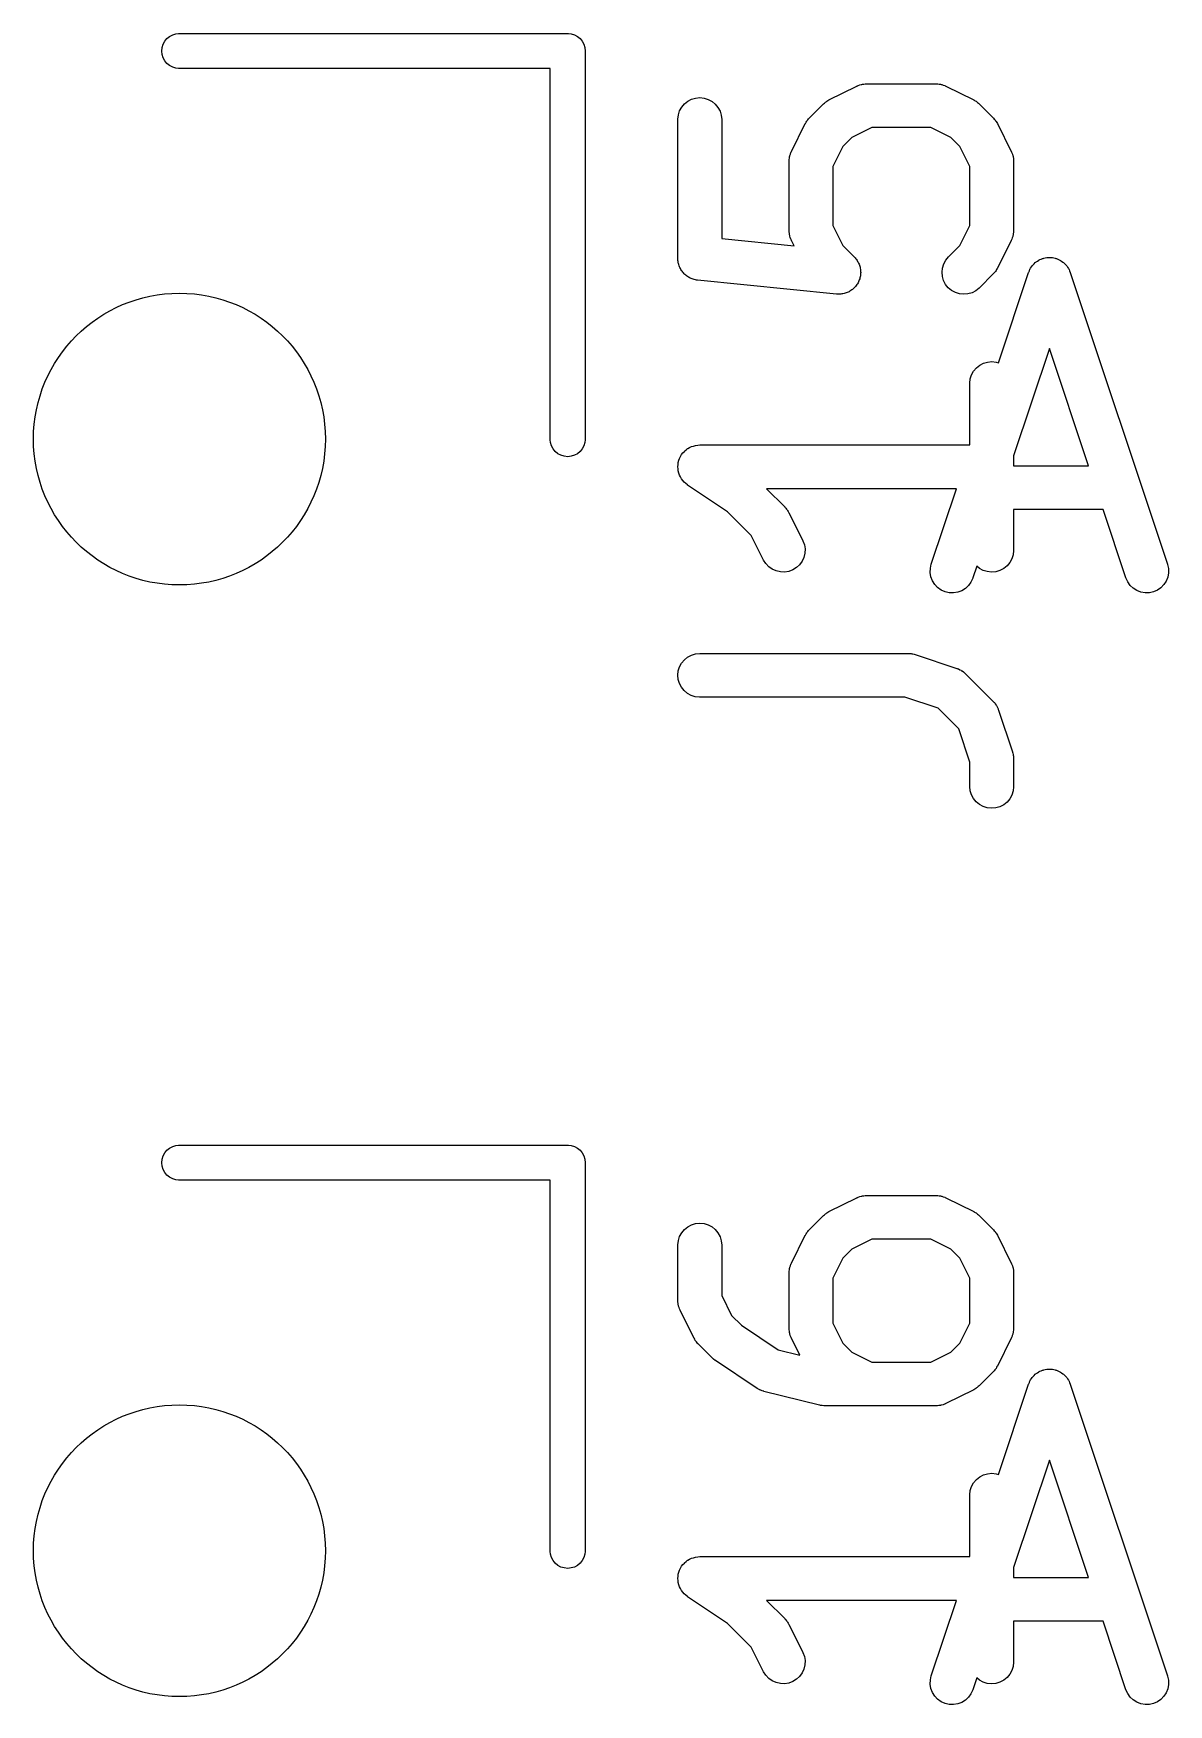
# Model space of a CAD drawing. Extents: x 47 to 146.1, y -90.2 to -39.3.
# Drawn here: x 88.4 to 92.29, y -72.92 to -67.19 of the extents above; entities that cross this region are included whole.
import ezdxf

# ---------------------------------------------------------------- set-up
doc = ezdxf.new("R2010")
doc.units = 0
doc.header["$MEASUREMENT"] = 0
doc.layers.add('BLACK', color=7, linetype='CONTINUOUS')

msp = doc.modelspace()

# ---------------------------------------------------------------- linework, layer by layer
at = {"layer": 'BLACK', "linetype": 'CONTINUOUS'}
for p, q in [((88.8397, -67.25), (88.8409, -67.2382)), ((88.8409, -67.2382), (88.8443, -67.2269)), ((88.8443, -67.2269), (88.8499, -67.2165)), ((88.8499, -67.2165), (88.8574, -67.2074)), ((88.8574, -67.2074), (88.8665, -67.1999)), ((88.8665, -67.1999), (88.8769, -67.1943)), ((88.8769, -67.1943), (88.8882, -67.1909)), ((88.8882, -67.1909), (88.8971, -67.19)), ((88.8971, -67.19), (90.2271, -67.19)), ((90.2271, -67.19), (90.23, -67.1897)), ((90.23, -67.1897), (90.2329, -67.19)), ((90.2329, -67.19), (90.2329, -67.19)), ((90.2329, -67.19), (90.2418, -67.1909)), ((90.2418, -67.1909), (90.2531, -67.1943)), ((90.2531, -67.1943), (90.2635, -67.1999)), ((90.2635, -67.1999), (90.2726, -67.2074)), ((90.2726, -67.2074), (90.2801, -67.2165)), ((90.2801, -67.2165), (90.2857, -67.2269)), ((90.2857, -67.2269), (90.2891, -67.2382)), ((90.2891, -67.2382), (90.2903, -67.25)), ((88.8409, -67.2618), (88.8397, -67.25)), ((88.8443, -67.2731), (88.8409, -67.2618)), ((88.8499, -67.2835), (88.8443, -67.2731)), ((88.8574, -67.2926), (88.8499, -67.2835)), ((88.8665, -67.3001), (88.8574, -67.2926)), ((90.2903, -67.25), (90.29, -67.2529)), ((90.29, -67.2529), (90.29, -68.5829)), ((88.8769, -67.3057), (88.8665, -67.3001)), ((88.8882, -67.3091), (88.8769, -67.3057)), ((88.8971, -67.31), (88.8882, -67.3091)), ((90.17, -67.31), (88.8971, -67.31)), ((90.17, -68.5829), (90.17, -67.31)), ((90.6543, -67.4152), (90.6683, -67.4111)), ((90.6683, -67.4111), (90.6829, -67.4098)), ((90.6829, -67.4098), (90.6975, -67.4113)), ((90.6975, -67.4113), (90.7114, -67.4156)), ((91.125, -67.4177), (91.2203, -67.3701)), ((91.2203, -67.3701), (91.2212, -67.3696)), ((91.2212, -67.3696), (91.2233, -67.3688)), ((91.2233, -67.3688), (91.2252, -67.3678)), ((91.2252, -67.3678), (91.2301, -67.3663)), ((91.2301, -67.3663), (91.2349, -67.3646)), ((91.2349, -67.3646), (91.2371, -67.3642)), ((91.2371, -67.3642), (91.2392, -67.3636)), ((91.2392, -67.3636), (91.2443, -67.3631)), ((91.2443, -67.3631), (91.2494, -67.3623)), ((91.2494, -67.3623), (91.2516, -67.3624)), ((91.2516, -67.3624), (91.2538, -67.3621)), ((91.2538, -67.3621), (91.4919, -67.3621)), ((91.4919, -67.3621), (91.493, -67.3621)), ((91.493, -67.3621), (91.4951, -67.3624)), ((91.4951, -67.3624), (91.4974, -67.3623)), ((91.4974, -67.3623), (91.5024, -67.3632)), ((91.5024, -67.3632), (91.5075, -67.3638)), ((91.5075, -67.3638), (91.5096, -67.3644)), ((91.5096, -67.3644), (91.5118, -67.3648)), ((91.5118, -67.3648), (91.5166, -67.3667)), ((91.5166, -67.3667), (91.5215, -67.3682)), ((91.5215, -67.3682), (91.5234, -67.3693)), ((91.5234, -67.3693), (91.5254, -67.3701)), ((91.5254, -67.3701), (91.6207, -67.4177)), ((90.6074, -67.4837), (90.609, -67.4692)), ((90.609, -67.4692), (90.6134, -67.4552)), ((90.6134, -67.4552), (90.6205, -67.4424)), ((90.6205, -67.4424), (90.6299, -67.4312)), ((90.6299, -67.4312), (90.6413, -67.422)), ((90.6413, -67.422), (90.6543, -67.4152)), ((90.7114, -67.4156), (90.7243, -67.4226)), ((90.7243, -67.4226), (90.7356, -67.4319)), ((90.7356, -67.4319), (90.7448, -67.4433)), ((90.7448, -67.4433), (90.7517, -67.4562)), ((90.7517, -67.4562), (90.756, -67.4702)), ((91.0579, -67.4793), (91.1055, -67.4317)), ((91.1055, -67.4317), (91.1063, -67.431)), ((91.1063, -67.431), (91.1096, -67.4284)), ((91.1096, -67.4284), (91.1126, -67.4255)), ((91.1126, -67.4255), (91.1153, -67.4238)), ((91.1153, -67.4238), (91.1177, -67.4219)), ((91.1177, -67.4219), (91.1215, -67.4199)), ((91.1215, -67.4199), (91.125, -67.4177)), ((91.6207, -67.4177), (91.6216, -67.4182)), ((91.6216, -67.4182), (91.6252, -67.4204)), ((91.6252, -67.4204), (91.6289, -67.4224)), ((91.6289, -67.4224), (91.6313, -67.4244)), ((91.6313, -67.4244), (91.6339, -67.4261)), ((91.6339, -67.4261), (91.6369, -67.4291)), ((91.6369, -67.4291), (91.6402, -67.4317)), ((91.6402, -67.4317), (91.6878, -67.4793)), ((90.6074, -67.4848), (90.6074, -67.4837)), ((90.6074, -67.961), (90.6074, -67.4848)), ((90.756, -67.4702), (90.7574, -67.4848)), ((90.7574, -67.4848), (90.7574, -67.8931)), ((90.9963, -67.5941), (91.0439, -67.4988)), ((91.0439, -67.4988), (91.0443, -67.4979)), ((91.0443, -67.4979), (91.0466, -67.4944)), ((91.0466, -67.4944), (91.0486, -67.4907)), ((91.0486, -67.4907), (91.0506, -67.4882)), ((91.0506, -67.4882), (91.0523, -67.4856)), ((91.0523, -67.4856), (91.0552, -67.4826)), ((91.0552, -67.4826), (91.0579, -67.4793)), ((91.2715, -67.5121), (91.203, -67.5464)), ((91.4742, -67.5121), (91.2715, -67.5121)), ((91.5427, -67.5464), (91.4742, -67.5121)), ((91.6878, -67.4793), (91.6885, -67.4801)), ((91.6885, -67.4801), (91.6912, -67.4834)), ((91.6912, -67.4834), (91.6941, -67.4864)), ((91.6941, -67.4864), (91.6957, -67.4891)), ((91.6957, -67.4891), (91.6977, -67.4915)), ((91.6977, -67.4915), (91.6996, -67.4953)), ((91.6996, -67.4953), (91.7018, -67.4988)), ((91.7018, -67.4988), (91.7495, -67.5941)), ((91.1726, -67.5768), (91.1383, -67.6453)), ((91.203, -67.5464), (91.1726, -67.5768)), ((91.5731, -67.5768), (91.5427, -67.5464)), ((91.6074, -67.6453), (91.5731, -67.5768)), ((90.9883, -67.6266), (90.9886, -67.6244)), ((90.9883, -67.6276), (90.9883, -67.6266)), ((90.9883, -67.8657), (90.9883, -67.6276)), ((90.9885, -67.6222), (90.9894, -67.6171)), ((90.9886, -67.6244), (90.9885, -67.6222)), ((90.9894, -67.6171), (90.99, -67.612)), ((90.99, -67.612), (90.9906, -67.6099)), ((90.9906, -67.6099), (90.991, -67.6077)), ((90.991, -67.6077), (90.9928, -67.603)), ((90.9928, -67.603), (90.9944, -67.5981)), ((90.9944, -67.5981), (90.9955, -67.5961)), ((90.9955, -67.5961), (90.9963, -67.5941)), ((91.7495, -67.5941), (91.7499, -67.595)), ((91.7499, -67.595), (91.7507, -67.5971)), ((91.7507, -67.5971), (91.7517, -67.599)), ((91.7517, -67.599), (91.7532, -67.604)), ((91.7532, -67.604), (91.755, -67.6088)), ((91.755, -67.6088), (91.7553, -67.6109)), ((91.7553, -67.6109), (91.756, -67.6131)), ((91.756, -67.6131), (91.7565, -67.6182)), ((91.7565, -67.6182), (91.7573, -67.6232)), ((91.7573, -67.6232), (91.7572, -67.6254)), ((91.7572, -67.6254), (91.7574, -67.6276)), ((91.7574, -67.6276), (91.7574, -67.8657)), ((91.1383, -67.6453), (91.1383, -67.848)), ((91.6074, -67.848), (91.6074, -67.6453)), ((90.9885, -67.8679), (90.9883, -67.8657)), ((90.9885, -67.8701), (90.9885, -67.8679)), ((90.9893, -67.8752), (90.9885, -67.8701)), ((91.1383, -67.848), (91.1726, -67.9165)), ((91.5731, -67.9165), (91.6074, -67.848)), ((91.7574, -67.8668), (91.7571, -67.869)), ((91.7571, -67.869), (91.7572, -67.8712)), ((91.7574, -67.8657), (91.7574, -67.8668)), ((90.7574, -67.8931), (91.0056, -67.9179)), ((90.9898, -67.8803), (90.9893, -67.8752)), ((90.9904, -67.8824), (90.9898, -67.8803)), ((90.9907, -67.8846), (90.9904, -67.8824)), ((90.9925, -67.8894), (90.9907, -67.8846)), ((90.994, -67.8943), (90.9925, -67.8894)), ((90.995, -67.8962), (90.994, -67.8943)), ((90.9958, -67.8983), (90.995, -67.8962)), ((90.9963, -67.8993), (90.9958, -67.8983)), ((91.0056, -67.9179), (90.9963, -67.8993)), ((91.1726, -67.9165), (91.2116, -67.9555)), ((91.5341, -67.9555), (91.5731, -67.9165)), ((91.7495, -67.8993), (91.7018, -67.9945)), ((91.7503, -67.8972), (91.7495, -67.8993)), ((91.7513, -67.8953), (91.7503, -67.8972)), ((91.7529, -67.8904), (91.7513, -67.8953)), ((91.7547, -67.8856), (91.7529, -67.8904)), ((91.7551, -67.8834), (91.7547, -67.8856)), ((91.7557, -67.8813), (91.7551, -67.8834)), ((91.7563, -67.8762), (91.7557, -67.8813)), ((91.7572, -67.8712), (91.7563, -67.8762)), ((90.6077, -67.9643), (90.6074, -67.961)), ((90.6077, -67.9676), (90.6077, -67.9643)), ((90.6084, -67.9715), (90.6077, -67.9676)), ((90.6088, -67.9755), (90.6084, -67.9715)), ((90.6098, -67.9787), (90.6088, -67.9755)), ((90.6104, -67.982), (90.6098, -67.9787)), ((90.6119, -67.9857), (90.6104, -67.982)), ((91.2116, -67.9555), (91.2123, -67.9563)), ((91.2123, -67.9563), (91.2146, -67.9591)), ((91.2146, -67.9591), (91.2171, -67.9617)), ((91.2171, -67.9617), (91.2191, -67.9648)), ((91.2191, -67.9648), (91.2215, -67.9677)), ((91.2215, -67.9677), (91.2231, -67.9709)), ((91.2231, -67.9709), (91.2251, -67.974)), ((91.2251, -67.974), (91.2265, -67.9774)), ((91.2265, -67.9774), (91.2282, -67.9807)), ((91.2282, -67.9807), (91.2292, -67.9842)), ((91.2292, -67.9842), (91.2306, -67.9875)), ((91.5136, -67.9937), (91.5179, -67.9797)), ((91.5179, -67.9797), (91.5248, -67.9668)), ((91.5248, -67.9668), (91.5341, -67.9555)), ((91.8212, -67.9858), (91.8227, -67.9843)), ((91.8227, -67.9843), (91.8239, -67.9826)), ((91.8239, -67.9826), (91.8278, -67.979)), ((91.8278, -67.979), (91.8314, -67.9753)), ((91.8314, -67.9753), (91.8331, -67.9741)), ((91.8331, -67.9741), (91.8347, -67.9726)), ((91.8347, -67.9726), (91.8391, -67.9699)), ((91.8391, -67.9699), (91.8434, -67.9669)), ((91.8434, -67.9669), (91.8453, -67.9661)), ((91.8453, -67.9661), (91.8472, -67.965)), ((91.8472, -67.965), (91.852, -67.9631)), ((91.852, -67.9631), (91.8568, -67.9611)), ((91.8568, -67.9611), (91.8589, -67.9606)), ((91.8589, -67.9606), (91.8609, -67.9599)), ((91.8609, -67.9599), (91.866, -67.959)), ((91.866, -67.959), (91.8711, -67.9579)), ((91.8711, -67.9579), (91.8732, -67.9579)), ((91.8732, -67.9579), (91.8753, -67.9575)), ((91.8753, -67.9575), (91.8805, -67.9577)), ((91.8805, -67.9577), (91.8857, -67.9576)), ((91.8857, -67.9576), (91.8878, -67.958)), ((91.8878, -67.958), (91.89, -67.958)), ((91.89, -67.958), (91.895, -67.9592)), ((91.895, -67.9592), (91.9001, -67.9601)), ((91.9001, -67.9601), (91.9021, -67.9609)), ((91.9021, -67.9609), (91.9042, -67.9614)), ((91.9042, -67.9614), (91.9089, -67.9635)), ((91.9089, -67.9635), (91.9138, -67.9654)), ((91.9138, -67.9654), (91.9156, -67.9666)), ((91.9156, -67.9666), (91.9175, -67.9675)), ((91.9175, -67.9675), (91.9218, -67.9705)), ((91.9218, -67.9705), (91.9261, -67.9733)), ((91.9261, -67.9733), (91.9277, -67.9747)), ((91.9277, -67.9747), (91.9294, -67.976)), ((91.9294, -67.976), (91.933, -67.9798)), ((91.933, -67.9798), (91.9367, -67.9833)), ((91.9367, -67.9833), (91.938, -67.9851)), ((91.938, -67.9851), (91.9394, -67.9867)), ((90.613, -67.9895), (90.6119, -67.9857)), ((90.6146, -67.9925), (90.613, -67.9895)), ((90.6158, -67.9956), (90.6146, -67.9925)), ((90.618, -67.9989), (90.6158, -67.9956)), ((90.6199, -68.0025), (90.618, -67.9989)), ((90.622, -68.005), (90.6199, -68.0025)), ((90.6238, -68.0078), (90.622, -68.005)), ((90.6266, -68.0107), (90.6238, -68.0078)), ((90.6292, -68.0138), (90.6266, -68.0107)), ((90.6317, -68.0159), (90.6292, -68.0138)), ((90.6341, -68.0183), (90.6317, -68.0159)), ((90.6374, -68.0206), (90.6341, -68.0183)), ((90.6404, -68.0231), (90.6374, -68.0206)), ((90.6434, -68.0247), (90.6404, -68.0231)), ((90.6461, -68.0266), (90.6434, -68.0247)), ((90.6498, -68.0282), (90.6461, -68.0266)), ((90.6533, -68.0301), (90.6498, -68.0282)), ((90.6565, -68.0311), (90.6533, -68.0301)), ((90.6596, -68.0324), (90.6565, -68.0311)), ((90.6635, -68.0332), (90.6596, -68.0324)), ((90.6673, -68.0344), (90.6635, -68.0332)), ((90.6706, -68.0348), (90.6673, -68.0344)), ((90.6739, -68.0355), (90.6706, -68.0348)), ((90.6749, -68.0356), (90.6739, -68.0355)), ((91.1511, -68.0832), (90.6749, -68.0356)), ((91.2259, -68.041), (91.2245, -68.0444)), ((91.2276, -68.0379), (91.2259, -68.041)), ((91.2287, -68.0343), (91.2276, -68.0379)), ((91.2302, -68.0309), (91.2287, -68.0343)), ((91.2309, -68.0273), (91.2302, -68.0309)), ((91.2306, -67.9875), (91.2313, -67.9912)), ((91.232, -68.0239), (91.2309, -68.0273)), ((91.2313, -67.9912), (91.2323, -67.9948)), ((91.2324, -68.0202), (91.232, -68.0239)), ((91.2323, -67.9948), (91.2326, -67.9984)), ((91.2331, -68.0166), (91.2324, -68.0202)), ((91.2326, -67.9984), (91.2333, -68.0019)), ((91.2332, -68.0129), (91.2331, -68.0166)), ((91.2333, -68.0019), (91.2332, -68.0057)), ((91.2332, -68.0057), (91.2336, -68.0094)), ((91.2336, -68.0094), (91.2332, -68.0129)), ((91.5121, -68.0083), (91.5136, -67.9937)), ((91.5135, -68.0229), (91.5121, -68.0083)), ((91.5177, -68.0369), (91.5135, -68.0229)), ((91.5245, -68.0499), (91.5177, -68.0369)), ((91.6878, -68.014), (91.6402, -68.0616)), ((91.6905, -68.0107), (91.6878, -68.014)), ((91.6934, -68.0077), (91.6905, -68.0107)), ((91.6951, -68.0051), (91.6934, -68.0077)), ((91.6971, -68.0027), (91.6951, -68.0051)), ((91.6991, -67.999), (91.6971, -68.0027)), ((91.7014, -67.9954), (91.6991, -67.999)), ((91.7018, -67.9945), (91.7014, -67.9954)), ((91.7056, -68.3186), (91.8088, -68.0087)), ((91.8088, -68.0087), (91.8092, -68.0077)), ((91.8092, -68.0077), (91.8114, -68.003)), ((91.8114, -68.003), (91.8133, -67.9981)), ((91.8133, -67.9981), (91.8144, -67.9963)), ((91.8144, -67.9963), (91.8153, -67.9944)), ((91.8153, -67.9944), (91.8184, -67.9902)), ((91.8184, -67.9902), (91.8212, -67.9858)), ((91.9394, -67.9867), (91.9422, -67.991)), ((91.9422, -67.991), (91.9452, -67.9953)), ((91.9452, -67.9953), (91.9461, -67.9973)), ((91.9461, -67.9973), (91.9472, -67.9991)), ((91.9472, -67.9991), (91.949, -68.0039)), ((91.949, -68.0039), (91.9512, -68.0087)), ((91.9512, -68.0087), (92.2845, -69.0087)), ((91.1547, -68.0832), (91.1511, -68.0832)), ((91.1583, -68.0836), (91.1547, -68.0832)), ((91.162, -68.0832), (91.1583, -68.0836)), ((91.1657, -68.0832), (91.162, -68.0832)), ((91.1693, -68.0825), (91.1657, -68.0832)), ((91.1729, -68.0822), (91.1693, -68.0825)), ((91.1765, -68.0811), (91.1729, -68.0822)), ((91.1801, -68.0804), (91.1765, -68.0811)), ((91.1835, -68.079), (91.1801, -68.0804)), ((91.1869, -68.078), (91.1835, -68.079)), ((91.1902, -68.0763), (91.1869, -68.078)), ((91.1937, -68.0749), (91.1902, -68.0763)), ((91.1967, -68.0729), (91.1937, -68.0749)), ((91.1999, -68.0712), (91.1967, -68.0729)), ((91.2028, -68.0688), (91.1999, -68.0712)), ((91.2059, -68.0668), (91.2028, -68.0688)), ((91.2084, -68.0642), (91.2059, -68.0668)), ((91.2112, -68.062), (91.2084, -68.0642)), ((91.2136, -68.0591), (91.2112, -68.062)), ((91.2163, -68.0565), (91.2136, -68.0591)), ((91.2183, -68.0535), (91.2163, -68.0565)), ((91.2206, -68.0507), (91.2183, -68.0535)), ((91.2224, -68.0475), (91.2206, -68.0507)), ((91.2245, -68.0444), (91.2224, -68.0475)), ((91.5337, -68.0612), (91.5245, -68.0499)), ((91.545, -68.0706), (91.5337, -68.0612)), ((91.5578, -68.0776), (91.545, -68.0706)), ((91.5718, -68.082), (91.5578, -68.0776)), ((91.5864, -68.0836), (91.5718, -68.082)), ((91.6009, -68.0823), (91.5864, -68.0836)), ((91.615, -68.0782), (91.6009, -68.0823)), ((91.628, -68.0715), (91.615, -68.0782)), ((91.6394, -68.0623), (91.628, -68.0715)), ((91.6402, -68.0616), (91.6394, -68.0623)), ((91.88, -68.2695), (91.7574, -68.6374)), ((92.014, -68.6717), (91.88, -68.2695)), ((91.6299, -68.3359), (91.6413, -68.3268)), ((91.6413, -68.3268), (91.6543, -68.32)), ((91.6543, -68.32), (91.6683, -68.3159)), ((91.6683, -68.3159), (91.6829, -68.3145)), ((91.6829, -68.3145), (91.6975, -68.3161)), ((91.6975, -68.3161), (91.7056, -68.3186)), ((91.6074, -68.3885), (91.609, -68.3739)), ((91.609, -68.3739), (91.6134, -68.36)), ((91.6134, -68.36), (91.6205, -68.3471)), ((91.6205, -68.3471), (91.6299, -68.3359)), ((91.6074, -68.3895), (91.6074, -68.3885)), ((91.6074, -68.6002), (91.6074, -68.3895)), ((90.1709, -68.5918), (90.17, -68.5829)), ((90.1743, -68.6031), (90.1709, -68.5918)), ((90.1799, -68.6135), (90.1743, -68.6031)), ((90.1874, -68.6226), (90.1799, -68.6135)), ((90.2801, -68.6135), (90.2726, -68.6226)), ((90.2857, -68.6031), (90.2801, -68.6135)), ((90.2891, -68.5918), (90.2857, -68.6031)), ((90.29, -68.5829), (90.2891, -68.5918)), ((90.6354, -68.6172), (90.6409, -68.6128)), ((90.6409, -68.6128), (90.6409, -68.6127)), ((90.6409, -68.6127), (90.641, -68.6127)), ((90.641, -68.6127), (90.6476, -68.6092)), ((90.6476, -68.6092), (90.6538, -68.6059)), ((90.6538, -68.6059), (90.6539, -68.6059)), ((90.6539, -68.6059), (90.6607, -68.6038)), ((90.6539, -68.6059), (90.6539, -68.6059)), ((90.6607, -68.6038), (90.6678, -68.6017)), ((90.6678, -68.6017), (90.6679, -68.6017)), ((90.6679, -68.6016), (90.6752, -68.6009)), ((90.6679, -68.6017), (90.6679, -68.6016)), ((90.6752, -68.6009), (90.6824, -68.6002)), ((90.6824, -68.6002), (91.6074, -68.6002)), ((90.1965, -68.6301), (90.1874, -68.6226)), ((90.2069, -68.6357), (90.1965, -68.6301)), ((90.2182, -68.6391), (90.2069, -68.6357)), ((90.23, -68.6403), (90.2182, -68.6391)), ((90.2418, -68.6391), (90.23, -68.6403)), ((90.2531, -68.6357), (90.2418, -68.6391)), ((90.2635, -68.6301), (90.2531, -68.6357)), ((90.2726, -68.6226), (90.2635, -68.6301)), ((90.6074, -68.6746), (90.6081, -68.6675)), ((90.6081, -68.6675), (90.6089, -68.6602)), ((90.6089, -68.66), (90.6112, -68.6527)), ((90.6089, -68.6601), (90.6089, -68.66)), ((90.6089, -68.6602), (90.6089, -68.6601)), ((90.6112, -68.6527), (90.6132, -68.6462)), ((90.6132, -68.6462), (90.6133, -68.6461)), ((90.6133, -68.6461), (90.6168, -68.6395)), ((90.6133, -68.6461), (90.6133, -68.6461)), ((90.6168, -68.6395), (90.6202, -68.6333)), ((90.6202, -68.6333), (90.6203, -68.6332)), ((90.6202, -68.6333), (90.6202, -68.6333)), ((90.6203, -68.6332), (90.6249, -68.6276)), ((90.6249, -68.6276), (90.6295, -68.622)), ((90.6295, -68.622), (90.6296, -68.622)), ((90.6296, -68.6219), (90.6354, -68.6172)), ((90.6296, -68.622), (90.6296, -68.6219)), ((91.7574, -68.6374), (91.7574, -68.6717)), ((91.7574, -68.6717), (92.014, -68.6717)), ((90.6074, -68.6747), (90.6074, -68.6746)), ((90.6081, -68.6823), (90.6074, -68.6747)), ((90.6074, -68.6747), (90.6074, -68.6747)), ((90.6087, -68.6892), (90.6081, -68.6823)), ((90.6087, -68.6893), (90.6087, -68.6892)), ((90.6087, -68.6892), (90.6087, -68.6892)), ((90.6108, -68.6965), (90.6087, -68.6893)), ((90.6128, -68.7032), (90.6108, -68.6965)), ((90.6128, -68.7033), (90.6128, -68.7032)), ((90.6161, -68.7095), (90.6128, -68.7033)), ((90.6128, -68.7033), (90.6128, -68.7033)), ((90.6196, -68.7162), (90.6161, -68.7095)), ((90.6196, -68.7163), (90.6196, -68.7162)), ((90.6242, -68.7219), (90.6196, -68.7163)), ((90.6196, -68.7163), (90.6196, -68.7163)), ((90.6287, -68.7276), (90.6242, -68.7219)), ((90.6288, -68.7277), (90.6287, -68.7276)), ((90.6345, -68.7325), (90.6288, -68.7277)), ((90.6288, -68.7277), (90.6288, -68.7277)), ((90.6399, -68.7371), (90.6345, -68.7325)), ((90.64, -68.7371), (90.6399, -68.7371)), ((90.6408, -68.7376), (90.64, -68.7371)), ((90.64, -68.7371), (90.64, -68.7371)), ((90.64, -68.7371), (90.64, -68.7371)), ((90.7775, -68.8288), (90.6408, -68.7376)), ((91.5617, -68.7502), (90.9111, -68.7502)), ((90.9111, -68.7502), (90.9735, -68.8127)), ((91.4755, -69.0087), (91.5617, -68.7502)), ((90.8588, -68.9101), (90.7775, -68.8288)), ((90.9735, -68.8127), (90.9742, -68.8134)), ((90.9742, -68.8134), (90.9769, -68.8167)), ((90.9769, -68.8167), (90.9798, -68.8198)), ((90.9798, -68.8198), (90.9814, -68.8224)), ((90.9814, -68.8224), (90.9834, -68.8249)), ((90.9834, -68.8249), (90.9853, -68.8286)), ((90.9853, -68.8286), (90.9876, -68.8322)), ((90.9876, -68.8322), (91.0352, -68.9274)), ((92.064, -68.8217), (91.7574, -68.8217)), ((91.7574, -68.8217), (91.7574, -68.961)), ((92.1422, -69.0561), (92.064, -68.8217)), ((90.901, -68.9945), (90.8588, -68.9101)), ((91.0352, -68.9274), (91.0356, -68.9283)), ((91.0356, -68.9283), (91.0407, -68.9421)), ((91.0407, -68.9421), (91.043, -68.9565)), ((91.043, -68.9565), (91.0424, -68.9712)), ((90.9088, -69.0069), (90.901, -68.9945)), ((90.9189, -69.0175), (90.9088, -69.0069)), ((91.0243, -69.0106), (91.0136, -69.0206)), ((91.0329, -68.9987), (91.0243, -69.0106)), ((91.039, -68.9854), (91.0329, -68.9987)), ((91.0424, -68.9712), (91.039, -68.9854)), ((91.4723, -69.0229), (91.4755, -69.0087)), ((91.6313, -69.0156), (91.6178, -69.0561)), ((91.6404, -69.0231), (91.6313, -69.0156)), ((91.7349, -69.0145), (91.7234, -69.0237)), ((91.7443, -69.0033), (91.7349, -69.0145)), ((91.7513, -68.9905), (91.7443, -69.0033)), ((91.7557, -68.9765), (91.7513, -68.9905)), ((91.7574, -68.962), (91.7557, -68.9765)), ((91.7574, -68.961), (91.7574, -68.962)), ((92.2845, -69.0087), (92.2848, -69.0097)), ((92.2848, -69.0097), (92.2879, -69.024)), ((90.9308, -69.026), (90.9189, -69.0175)), ((90.9441, -69.032), (90.9308, -69.026)), ((90.9584, -69.0353), (90.9441, -69.032)), ((90.973, -69.0358), (90.9584, -69.0353)), ((90.9875, -69.0334), (90.973, -69.0358)), ((91.0012, -69.0283), (90.9875, -69.0334)), ((91.0136, -69.0206), (91.0012, -69.0283)), ((91.4718, -69.0376), (91.4723, -69.0229)), ((91.4743, -69.052), (91.4718, -69.0376)), ((91.4795, -69.0657), (91.4743, -69.052)), ((91.4872, -69.0781), (91.4795, -69.0657)), ((91.6113, -69.0704), (91.6027, -69.0822)), ((91.6175, -69.0571), (91.6113, -69.0704)), ((91.6178, -69.0561), (91.6175, -69.0571)), ((91.6533, -69.0301), (91.6404, -69.0231)), ((91.6673, -69.0344), (91.6533, -69.0301)), ((91.6819, -69.0359), (91.6673, -69.0344)), ((91.6964, -69.0346), (91.6819, -69.0359)), ((91.7105, -69.0305), (91.6964, -69.0346)), ((91.7234, -69.0237), (91.7105, -69.0305)), ((92.1481, -69.0695), (92.1422, -69.0561)), ((92.1566, -69.0814), (92.1481, -69.0695)), ((92.2801, -69.0666), (92.2721, -69.0789)), ((92.2854, -69.053), (92.2801, -69.0666)), ((92.2881, -69.0386), (92.2854, -69.053)), ((92.2879, -69.024), (92.2881, -69.0386)), ((91.4972, -69.0888), (91.4872, -69.0781)), ((91.5091, -69.0973), (91.4972, -69.0888)), ((91.5225, -69.1034), (91.5091, -69.0973)), ((91.5367, -69.1067), (91.5225, -69.1034)), ((91.5513, -69.1072), (91.5367, -69.1067)), ((91.5658, -69.1049), (91.5513, -69.1072)), ((91.5795, -69.0998), (91.5658, -69.1049)), ((91.592, -69.0921), (91.5795, -69.0998)), ((91.6027, -69.0822), (91.592, -69.0921)), ((92.1672, -69.0915), (92.1566, -69.0814)), ((92.1796, -69.0993), (92.1672, -69.0915)), ((92.1932, -69.1046), (92.1796, -69.0993)), ((92.2076, -69.1072), (92.1932, -69.1046)), ((92.2223, -69.1068), (92.2076, -69.1072)), ((92.2366, -69.1037), (92.2223, -69.1068)), ((92.25, -69.0978), (92.2366, -69.1037)), ((92.262, -69.0895), (92.25, -69.0978)), ((92.2721, -69.0789), (92.262, -69.0895)), ((90.6132, -69.3605), (90.6202, -69.3476)), ((90.6202, -69.3476), (90.6295, -69.3363)), ((90.6295, -69.3363), (90.6409, -69.3271)), ((90.6409, -69.3271), (90.6538, -69.3202)), ((90.6538, -69.3202), (90.6678, -69.316)), ((90.6678, -69.316), (90.6824, -69.3145)), ((90.6824, -69.3145), (91.3967, -69.3145)), ((91.3967, -69.3145), (91.3977, -69.3145)), ((91.3977, -69.3145), (91.4019, -69.315)), ((91.4019, -69.315), (91.4061, -69.3151)), ((91.4061, -69.3151), (91.4092, -69.3158)), ((91.4092, -69.3158), (91.4123, -69.3162)), ((91.4123, -69.3162), (91.4163, -69.3174)), ((91.4163, -69.3174), (91.4204, -69.3184)), ((91.4204, -69.3184), (91.5632, -69.366)), ((90.6074, -69.389), (90.6089, -69.3744)), ((90.6087, -69.4036), (90.6074, -69.389)), ((90.6128, -69.4176), (90.6087, -69.4036)), ((90.6089, -69.3744), (90.6132, -69.3605)), ((91.5632, -69.366), (91.5642, -69.3663)), ((91.5642, -69.3663), (91.5662, -69.3673)), ((91.5662, -69.3673), (91.5683, -69.3679)), ((91.5683, -69.3679), (91.5729, -69.3703)), ((91.5729, -69.3703), (91.5775, -69.3725)), ((91.5775, -69.3725), (91.5793, -69.3738)), ((91.5793, -69.3738), (91.5812, -69.3748)), ((91.5812, -69.3748), (91.5852, -69.3781)), ((91.5852, -69.3781), (91.5894, -69.3811)), ((91.5894, -69.3811), (91.5908, -69.3827)), ((91.5908, -69.3827), (91.5926, -69.3841)), ((91.5926, -69.3841), (91.6878, -69.4793)), ((90.6196, -69.4306), (90.6128, -69.4176)), ((90.6288, -69.442), (90.6196, -69.4306)), ((90.64, -69.4514), (90.6288, -69.442)), ((90.6528, -69.4585), (90.64, -69.4514)), ((90.6668, -69.4629), (90.6528, -69.4585)), ((90.6813, -69.4645), (90.6668, -69.4629)), ((90.6824, -69.4645), (90.6813, -69.4645)), ((91.3845, -69.4645), (90.6824, -69.4645)), ((91.499, -69.5027), (91.3845, -69.4645)), ((91.5692, -69.5729), (91.499, -69.5027)), ((91.6878, -69.4793), (91.6885, -69.4801)), ((91.6885, -69.4801), (91.6899, -69.4818)), ((91.6899, -69.4818), (91.6915, -69.4833)), ((91.6915, -69.4833), (91.6945, -69.4875)), ((91.6945, -69.4875), (91.6977, -69.4915)), ((91.6977, -69.4915), (91.6987, -69.4935)), ((91.6987, -69.4935), (91.7, -69.4953)), ((91.7, -69.4953), (91.702, -69.5)), ((91.702, -69.5), (91.7044, -69.5045)), ((91.7044, -69.5045), (91.705, -69.5067)), ((91.705, -69.5067), (91.7059, -69.5087)), ((91.7059, -69.5087), (91.7535, -69.6515)), ((91.6074, -69.6874), (91.5692, -69.5729)), ((91.6074, -69.7705), (91.6074, -69.6874)), ((91.7535, -69.6515), (91.7539, -69.6525)), ((91.7539, -69.6525), (91.7547, -69.6566)), ((91.7547, -69.6566), (91.756, -69.6607)), ((91.756, -69.6607), (91.7563, -69.6638)), ((91.7563, -69.6638), (91.7569, -69.6668)), ((91.7569, -69.6668), (91.757, -69.671)), ((91.757, -69.671), (91.7574, -69.6752)), ((91.7574, -69.6752), (91.7574, -69.7705)), ((91.6088, -69.785), (91.6074, -69.7705)), ((91.613, -69.7991), (91.6088, -69.785)), ((91.6199, -69.812), (91.613, -69.7991)), ((91.6292, -69.8233), (91.6199, -69.812)), ((91.7443, -69.8128), (91.7349, -69.8241)), ((91.7513, -69.8), (91.7443, -69.8128)), ((91.7557, -69.7861), (91.7513, -69.8)), ((91.7574, -69.7715), (91.7557, -69.7861)), ((91.7574, -69.7705), (91.7574, -69.7715)), ((91.6404, -69.8327), (91.6292, -69.8233)), ((91.6533, -69.8396), (91.6404, -69.8327)), ((91.6673, -69.8439), (91.6533, -69.8396)), ((91.6819, -69.8455), (91.6673, -69.8439)), ((91.6964, -69.8441), (91.6819, -69.8455)), ((91.7105, -69.84), (91.6964, -69.8441)), ((91.7234, -69.8332), (91.7105, -69.84)), ((91.7349, -69.8241), (91.7234, -69.8332)), ((88.8499, -71.0265), (88.8574, -71.0174)), ((88.8574, -71.0174), (88.8665, -71.0099)), ((88.8665, -71.0099), (88.8769, -71.0043)), ((88.8769, -71.0043), (88.8882, -71.0009)), ((88.8882, -71.0009), (88.8971, -71)), ((88.8971, -71), (90.2271, -71)), ((90.2271, -71), (90.23, -70.9997)), ((90.23, -70.9997), (90.2329, -71)), ((90.2329, -71), (90.2329, -71)), ((90.2329, -71), (90.2418, -71.0009)), ((90.2418, -71.0009), (90.2531, -71.0043)), ((90.2531, -71.0043), (90.2635, -71.0099)), ((90.2635, -71.0099), (90.2726, -71.0174)), ((90.2726, -71.0174), (90.2801, -71.0265)), ((88.8397, -71.06), (88.8409, -71.0482)), ((88.8409, -71.0718), (88.8397, -71.06)), ((88.8409, -71.0482), (88.8443, -71.0369)), ((88.8443, -71.0831), (88.8409, -71.0718)), ((88.8443, -71.0369), (88.8499, -71.0265)), ((90.2801, -71.0265), (90.2857, -71.0369)), ((90.2857, -71.0369), (90.2891, -71.0482)), ((90.2891, -71.0482), (90.2903, -71.06)), ((90.2903, -71.06), (90.29, -71.0629)), ((90.29, -71.0629), (90.29, -72.3929)), ((88.8499, -71.0935), (88.8443, -71.0831)), ((88.8574, -71.1026), (88.8499, -71.0935)), ((88.8665, -71.1101), (88.8574, -71.1026)), ((88.8769, -71.1157), (88.8665, -71.1101)), ((88.8882, -71.1191), (88.8769, -71.1157)), ((88.8971, -71.12), (88.8882, -71.1191)), ((90.17, -71.12), (88.8971, -71.12)), ((90.17, -72.3929), (90.17, -71.12)), ((91.125, -71.2277), (91.2203, -71.1801)), ((91.2203, -71.1801), (91.2212, -71.1796)), ((91.2212, -71.1796), (91.2233, -71.1788)), ((91.2233, -71.1788), (91.2252, -71.1778)), ((91.2252, -71.1778), (91.2301, -71.1763)), ((91.2301, -71.1763), (91.2349, -71.1746)), ((91.2349, -71.1746), (91.2371, -71.1742)), ((91.2371, -71.1742), (91.2392, -71.1736)), ((91.2392, -71.1736), (91.2443, -71.1731)), ((91.2443, -71.1731), (91.2494, -71.1723)), ((91.2494, -71.1723), (91.2516, -71.1724)), ((91.2516, -71.1724), (91.2538, -71.1721)), ((91.2538, -71.1721), (91.4919, -71.1721)), ((91.4919, -71.1721), (91.493, -71.1721)), ((91.493, -71.1721), (91.4951, -71.1724)), ((91.4951, -71.1724), (91.4974, -71.1723)), ((91.4974, -71.1723), (91.5024, -71.1732)), ((91.5024, -71.1732), (91.5075, -71.1738)), ((91.5075, -71.1738), (91.5096, -71.1744)), ((91.5096, -71.1744), (91.5118, -71.1748)), ((91.5118, -71.1748), (91.5166, -71.1767)), ((91.5166, -71.1767), (91.5215, -71.1782)), ((91.5215, -71.1782), (91.5234, -71.1793)), ((91.5234, -71.1793), (91.5254, -71.1801)), ((91.5254, -71.1801), (91.6207, -71.2277)), ((91.0579, -71.2893), (91.1055, -71.2417)), ((91.1055, -71.2417), (91.1063, -71.241)), ((91.1063, -71.241), (91.1096, -71.2384)), ((91.1096, -71.2384), (91.1126, -71.2355)), ((91.1126, -71.2355), (91.1153, -71.2338)), ((91.1153, -71.2338), (91.1177, -71.2319)), ((91.1177, -71.2319), (91.1215, -71.2299)), ((91.1215, -71.2299), (91.125, -71.2277)), ((91.6207, -71.2277), (91.6216, -71.2282)), ((91.6216, -71.2282), (91.6252, -71.2304)), ((91.6252, -71.2304), (91.6289, -71.2324)), ((91.6289, -71.2324), (91.6313, -71.2344)), ((91.6313, -71.2344), (91.6339, -71.2361)), ((91.6339, -71.2361), (91.6369, -71.2391)), ((91.6369, -71.2391), (91.6402, -71.2417)), ((91.6402, -71.2417), (91.6878, -71.2893)), ((90.6134, -71.3128), (90.6205, -71.3)), ((90.6205, -71.3), (90.6299, -71.2888)), ((90.6299, -71.2888), (90.6413, -71.2796)), ((90.6413, -71.2796), (90.6543, -71.2728)), ((90.6543, -71.2728), (90.6683, -71.2687)), ((90.6683, -71.2687), (90.6829, -71.2674)), ((90.6829, -71.2674), (90.6975, -71.2689)), ((90.6975, -71.2689), (90.7114, -71.2732)), ((90.7114, -71.2732), (90.7243, -71.2802)), ((90.7243, -71.2802), (90.7356, -71.2895)), ((90.7356, -71.2895), (90.7448, -71.3009)), ((90.7448, -71.3009), (90.7517, -71.3138)), ((91.0443, -71.3079), (91.0466, -71.3044)), ((91.0466, -71.3044), (91.0486, -71.3007)), ((91.0486, -71.3007), (91.0506, -71.2982)), ((91.0506, -71.2982), (91.0523, -71.2956)), ((91.0523, -71.2956), (91.0552, -71.2926)), ((91.0552, -71.2926), (91.0579, -71.2893)), ((91.6878, -71.2893), (91.6885, -71.2901)), ((91.6885, -71.2901), (91.6912, -71.2934)), ((91.6912, -71.2934), (91.6941, -71.2964)), ((91.6941, -71.2964), (91.6957, -71.2991)), ((91.6957, -71.2991), (91.6977, -71.3015)), ((91.6977, -71.3015), (91.6996, -71.3053)), ((91.6996, -71.3053), (91.7018, -71.3088)), ((90.6074, -71.3413), (90.609, -71.3268)), ((90.6074, -71.3424), (90.6074, -71.3413)), ((90.6074, -71.5329), (90.6074, -71.3424)), ((90.609, -71.3268), (90.6134, -71.3128)), ((90.7517, -71.3138), (90.756, -71.3278)), ((90.756, -71.3278), (90.7574, -71.3424)), ((90.7574, -71.3424), (90.7574, -71.5152)), ((90.9963, -71.4041), (91.0439, -71.3088)), ((91.0439, -71.3088), (91.0443, -71.3079)), ((91.203, -71.3564), (91.1726, -71.3868)), ((91.2715, -71.3221), (91.203, -71.3564)), ((91.4742, -71.3221), (91.2715, -71.3221)), ((91.5427, -71.3564), (91.4742, -71.3221)), ((91.5731, -71.3868), (91.5427, -71.3564)), ((91.7018, -71.3088), (91.7495, -71.4041)), ((90.99, -71.422), (90.9906, -71.4199)), ((90.9906, -71.4199), (90.991, -71.4177)), ((90.991, -71.4177), (90.9928, -71.413)), ((90.9928, -71.413), (90.9944, -71.4081)), ((90.9944, -71.4081), (90.9955, -71.4061)), ((90.9955, -71.4061), (90.9963, -71.4041)), ((91.1726, -71.3868), (91.1383, -71.4553)), ((91.6074, -71.4553), (91.5731, -71.3868)), ((91.7495, -71.4041), (91.7499, -71.405)), ((91.7499, -71.405), (91.7507, -71.4071)), ((91.7507, -71.4071), (91.7517, -71.409)), ((91.7517, -71.409), (91.7532, -71.414)), ((91.7532, -71.414), (91.755, -71.4188)), ((91.755, -71.4188), (91.7553, -71.4209)), ((91.7553, -71.4209), (91.756, -71.4231)), ((90.9883, -71.4366), (90.9886, -71.4344)), ((90.9883, -71.4376), (90.9883, -71.4366)), ((90.9883, -71.6281), (90.9883, -71.4376)), ((90.9885, -71.4322), (90.9894, -71.4271)), ((90.9886, -71.4344), (90.9885, -71.4322)), ((90.9894, -71.4271), (90.99, -71.422)), ((91.1383, -71.4553), (91.1383, -71.6104)), ((91.6074, -71.6104), (91.6074, -71.4553)), ((91.756, -71.4231), (91.7565, -71.4282)), ((91.7565, -71.4282), (91.7573, -71.4332)), ((91.7573, -71.4332), (91.7572, -71.4354)), ((91.7572, -71.4354), (91.7574, -71.4376)), ((91.7574, -71.4376), (91.7574, -71.6281)), ((90.6076, -71.5351), (90.6074, -71.5329)), ((90.6075, -71.5373), (90.6076, -71.5351)), ((90.7574, -71.5152), (90.7916, -71.5837)), ((90.6083, -71.5423), (90.6075, -71.5373)), ((90.6088, -71.5474), (90.6083, -71.5423)), ((90.6094, -71.5495), (90.6088, -71.5474)), ((90.6098, -71.5517), (90.6094, -71.5495)), ((90.6116, -71.5565), (90.6098, -71.5517)), ((90.613, -71.5614), (90.6116, -71.5565)), ((90.6141, -71.5634), (90.613, -71.5614)), ((90.6148, -71.5655), (90.6141, -71.5634)), ((90.6153, -71.5664), (90.6148, -71.5655)), ((90.6629, -71.6616), (90.6153, -71.5664)), ((90.7916, -71.5837), (90.8254, -71.6174)), ((90.8254, -71.6174), (90.9513, -71.7013)), ((90.9885, -71.6303), (90.9883, -71.6281)), ((90.9885, -71.6325), (90.9885, -71.6303)), ((90.9893, -71.6376), (90.9885, -71.6325)), ((90.9898, -71.6427), (90.9893, -71.6376)), ((90.9904, -71.6448), (90.9898, -71.6427)), ((90.9907, -71.647), (90.9904, -71.6448)), ((90.9925, -71.6518), (90.9907, -71.647)), ((91.1383, -71.6104), (91.1726, -71.6789)), ((91.5731, -71.6789), (91.6074, -71.6104)), ((91.7547, -71.648), (91.7529, -71.6528)), ((91.7551, -71.6458), (91.7547, -71.648)), ((91.7557, -71.6437), (91.7551, -71.6458)), ((91.7563, -71.6386), (91.7557, -71.6437)), ((91.7572, -71.6335), (91.7563, -71.6386)), ((91.7574, -71.6291), (91.7571, -71.6313)), ((91.7571, -71.6313), (91.7572, -71.6335)), ((91.7574, -71.6281), (91.7574, -71.6291)), ((90.6652, -71.6652), (90.6629, -71.6616)), ((90.6671, -71.6689), (90.6652, -71.6652)), ((90.669, -71.6714), (90.6671, -71.6689)), ((90.6707, -71.674), (90.669, -71.6714)), ((90.6736, -71.6771), (90.6707, -71.674)), ((90.6762, -71.6804), (90.6736, -71.6771)), ((90.677, -71.6811), (90.6762, -71.6804)), ((90.7246, -71.7287), (90.677, -71.6811)), ((90.9513, -71.7013), (91.0254, -71.7199)), ((90.994, -71.6567), (90.9925, -71.6518)), ((90.995, -71.6586), (90.994, -71.6567)), ((90.9958, -71.6607), (90.995, -71.6586)), ((90.9963, -71.6616), (90.9958, -71.6607)), ((91.0254, -71.7199), (90.9963, -71.6616)), ((91.1726, -71.6789), (91.203, -71.7093)), ((91.5427, -71.7093), (91.5731, -71.6789)), ((91.7495, -71.6616), (91.7018, -71.7569)), ((91.7503, -71.6596), (91.7495, -71.6616)), ((91.7513, -71.6576), (91.7503, -71.6596)), ((91.7529, -71.6528), (91.7513, -71.6576)), ((90.7299, -71.7331), (90.7246, -71.7287)), ((90.7351, -71.7375), (90.7299, -71.7331)), ((90.7359, -71.738), (90.7351, -71.7375)), ((90.736, -71.7381), (90.7359, -71.738)), ((90.7359, -71.738), (90.7359, -71.738)), ((90.7359, -71.738), (90.7359, -71.738)), ((90.8789, -71.8334), (90.736, -71.7381)), ((91.203, -71.7093), (91.2715, -71.7436)), ((91.2715, -71.7436), (91.4742, -71.7436)), ((91.4742, -71.7436), (91.5427, -71.7093)), ((91.6971, -71.7651), (91.6951, -71.7675)), ((91.6991, -71.7613), (91.6971, -71.7651)), ((91.7014, -71.7578), (91.6991, -71.7613)), ((91.7018, -71.7569), (91.7014, -71.7578)), ((91.6878, -71.7764), (91.6402, -71.824)), ((91.6905, -71.7731), (91.6878, -71.7764)), ((91.6934, -71.7701), (91.6905, -71.7731)), ((91.6951, -71.7675), (91.6934, -71.7701)), ((91.7056, -72.1286), (91.8088, -71.8187)), ((91.8088, -71.8187), (91.8092, -71.8177)), ((91.8092, -71.8177), (91.8114, -71.813)), ((91.8114, -71.813), (91.8133, -71.8081)), ((91.8133, -71.8081), (91.8144, -71.8063)), ((91.8144, -71.8063), (91.8153, -71.8044)), ((91.8153, -71.8044), (91.8184, -71.8002)), ((91.8184, -71.8002), (91.8212, -71.7958)), ((91.8212, -71.7958), (91.8227, -71.7943)), ((91.8227, -71.7943), (91.8239, -71.7926)), ((91.8239, -71.7926), (91.8278, -71.789)), ((91.8278, -71.789), (91.8314, -71.7853)), ((91.8314, -71.7853), (91.8331, -71.7841)), ((91.8331, -71.7841), (91.8347, -71.7826)), ((91.8347, -71.7826), (91.8391, -71.7799)), ((91.8391, -71.7799), (91.8434, -71.7769)), ((91.8434, -71.7769), (91.8453, -71.7761)), ((91.8453, -71.7761), (91.8472, -71.775)), ((91.8472, -71.775), (91.852, -71.7731)), ((91.852, -71.7731), (91.8568, -71.7711)), ((91.8568, -71.7711), (91.8589, -71.7706)), ((91.8589, -71.7706), (91.8609, -71.7699)), ((91.8609, -71.7699), (91.866, -71.769)), ((91.866, -71.769), (91.8711, -71.7679)), ((91.8711, -71.7679), (91.8732, -71.7679)), ((91.8732, -71.7679), (91.8753, -71.7675)), ((91.8753, -71.7675), (91.8805, -71.7677)), ((91.8805, -71.7677), (91.8857, -71.7676)), ((91.8857, -71.7676), (91.8878, -71.768)), ((91.8878, -71.768), (91.89, -71.768)), ((91.89, -71.768), (91.895, -71.7692)), ((91.895, -71.7692), (91.9001, -71.7701)), ((91.9001, -71.7701), (91.9021, -71.7709)), ((91.9021, -71.7709), (91.9042, -71.7714)), ((91.9042, -71.7714), (91.9089, -71.7735)), ((91.9089, -71.7735), (91.9138, -71.7754)), ((91.9138, -71.7754), (91.9156, -71.7766)), ((91.9156, -71.7766), (91.9175, -71.7775)), ((91.9175, -71.7775), (91.9218, -71.7805)), ((91.9218, -71.7805), (91.9261, -71.7833)), ((91.9261, -71.7833), (91.9277, -71.7847)), ((91.9277, -71.7847), (91.9294, -71.786)), ((91.9294, -71.786), (91.933, -71.7898)), ((91.933, -71.7898), (91.9367, -71.7933)), ((91.9367, -71.7933), (91.938, -71.7951)), ((91.938, -71.7951), (91.9394, -71.7967)), ((91.9394, -71.7967), (91.9422, -71.801)), ((91.9422, -71.801), (91.9452, -71.8053)), ((91.9452, -71.8053), (91.9461, -71.8073)), ((91.9461, -71.8073), (91.9472, -71.8091)), ((91.9472, -71.8091), (91.949, -71.8139)), ((91.949, -71.8139), (91.9512, -71.8187)), ((91.9512, -71.8187), (92.2845, -72.8187)), ((90.8833, -71.8357), (90.8789, -71.8334)), ((90.8876, -71.8383), (90.8833, -71.8357)), ((90.8897, -71.8392), (90.8876, -71.8383)), ((90.8918, -71.8402), (90.8897, -71.8392)), ((90.8966, -71.8417), (90.8918, -71.8402)), ((90.9013, -71.8435), (90.8966, -71.8417)), ((90.9023, -71.8437), (90.9013, -71.8435)), ((91.0928, -71.8913), (90.9023, -71.8437)), ((91.6207, -71.838), (91.5254, -71.8857)), ((91.6243, -71.8358), (91.6207, -71.838)), ((91.628, -71.8339), (91.6243, -71.8358)), ((91.6304, -71.8319), (91.628, -71.8339)), ((91.6331, -71.8302), (91.6304, -71.8319)), ((91.6361, -71.8273), (91.6331, -71.8302)), ((91.6394, -71.8247), (91.6361, -71.8273)), ((91.6402, -71.824), (91.6394, -71.8247)), ((91.0941, -71.8915), (91.0928, -71.8913)), ((91.0954, -71.8919), (91.0941, -71.8915)), ((91.1013, -71.8926), (91.0954, -71.8919)), ((91.1072, -71.8935), (91.1013, -71.8926)), ((91.1086, -71.8934), (91.1072, -71.8935)), ((91.1099, -71.8936), (91.1086, -71.8934)), ((91.111, -71.8936), (91.1099, -71.8936)), ((91.4919, -71.8936), (91.111, -71.8936)), ((91.4941, -71.8934), (91.4919, -71.8936)), ((91.4963, -71.8934), (91.4941, -71.8934)), ((91.5014, -71.8926), (91.4963, -71.8934)), ((91.5065, -71.8921), (91.5014, -71.8926)), ((91.5086, -71.8915), (91.5065, -71.8921)), ((91.5108, -71.8912), (91.5086, -71.8915)), ((91.5156, -71.8894), (91.5108, -71.8912)), ((91.5205, -71.8879), (91.5156, -71.8894)), ((91.5224, -71.8869), (91.5205, -71.8879)), ((91.5245, -71.8861), (91.5224, -71.8869)), ((91.5254, -71.8857), (91.5245, -71.8861)), ((91.88, -72.0795), (91.7574, -72.4474)), ((92.014, -72.4817), (91.88, -72.0795)), ((91.6134, -72.17), (91.6205, -72.1572)), ((91.6205, -72.1572), (91.6299, -72.1459)), ((91.6299, -72.1459), (91.6413, -72.1368)), ((91.6413, -72.1368), (91.6543, -72.13)), ((91.6543, -72.13), (91.6683, -72.1259)), ((91.6683, -72.1259), (91.6829, -72.1245)), ((91.6829, -72.1245), (91.6975, -72.1261)), ((91.6975, -72.1261), (91.7056, -72.1286)), ((91.6074, -72.1985), (91.609, -72.1839)), ((91.6074, -72.1995), (91.6074, -72.1985)), ((91.6074, -72.4102), (91.6074, -72.1995)), ((91.609, -72.1839), (91.6134, -72.17)), ((90.1709, -72.4018), (90.17, -72.3929)), ((90.29, -72.3929), (90.2891, -72.4018)), ((90.1743, -72.4131), (90.1709, -72.4018)), ((90.1799, -72.4235), (90.1743, -72.4131)), ((90.1874, -72.4326), (90.1799, -72.4235)), ((90.1965, -72.4401), (90.1874, -72.4326)), ((90.2069, -72.4457), (90.1965, -72.4401)), ((90.2182, -72.4491), (90.2069, -72.4457)), ((90.23, -72.4503), (90.2182, -72.4491)), ((90.2418, -72.4491), (90.23, -72.4503)), ((90.2531, -72.4457), (90.2418, -72.4491)), ((90.2635, -72.4401), (90.2531, -72.4457)), ((90.2726, -72.4326), (90.2635, -72.4401)), ((90.2801, -72.4235), (90.2726, -72.4326)), ((90.2857, -72.4131), (90.2801, -72.4235)), ((90.2891, -72.4018), (90.2857, -72.4131)), ((90.6133, -72.4561), (90.6169, -72.4495)), ((90.6169, -72.4495), (90.6202, -72.4433)), ((90.6202, -72.4433), (90.6203, -72.4432)), ((90.6202, -72.4433), (90.6202, -72.4433)), ((90.6203, -72.4432), (90.6249, -72.4376)), ((90.6249, -72.4376), (90.6295, -72.432)), ((90.6295, -72.432), (90.6296, -72.432)), ((90.6296, -72.4319), (90.6354, -72.4272)), ((90.6296, -72.432), (90.6296, -72.4319)), ((90.6354, -72.4272), (90.6409, -72.4228)), ((90.6409, -72.4228), (90.6409, -72.4227)), ((90.6409, -72.4227), (90.641, -72.4227)), ((90.641, -72.4227), (90.6476, -72.4192)), ((90.6476, -72.4192), (90.6538, -72.4159)), ((90.6538, -72.4159), (90.6539, -72.4159)), ((90.6539, -72.4159), (90.6607, -72.4138)), ((90.6539, -72.4159), (90.6539, -72.4159)), ((90.6607, -72.4138), (90.6678, -72.4117)), ((90.6678, -72.4117), (90.6679, -72.4117)), ((90.6679, -72.4116), (90.6752, -72.4109)), ((90.6679, -72.4117), (90.6679, -72.4116)), ((90.6752, -72.4109), (90.6824, -72.4102)), ((90.6824, -72.4102), (91.6074, -72.4102)), ((91.7574, -72.4474), (91.7574, -72.4817)), ((90.6074, -72.4846), (90.6082, -72.477)), ((90.6074, -72.4847), (90.6074, -72.4846)), ((90.6081, -72.4923), (90.6074, -72.4847)), ((90.6074, -72.4847), (90.6074, -72.4847)), ((90.6087, -72.4992), (90.6081, -72.4923)), ((90.6082, -72.477), (90.6089, -72.4702)), ((90.6087, -72.4993), (90.6087, -72.4992)), ((90.6087, -72.4992), (90.6087, -72.4992)), ((90.6108, -72.5065), (90.6087, -72.4993)), ((90.6089, -72.47), (90.6111, -72.463)), ((90.6089, -72.4701), (90.6089, -72.47)), ((90.6089, -72.4702), (90.6089, -72.4701)), ((90.6128, -72.5132), (90.6108, -72.5065)), ((90.6111, -72.463), (90.6132, -72.4562)), ((90.6132, -72.4562), (90.6133, -72.4561)), ((90.6133, -72.4561), (90.6133, -72.4561)), ((91.7574, -72.4817), (92.014, -72.4817)), ((90.6128, -72.5133), (90.6128, -72.5132)), ((90.6161, -72.5195), (90.6128, -72.5133)), ((90.6128, -72.5133), (90.6128, -72.5133)), ((90.6196, -72.5262), (90.6161, -72.5195)), ((90.6196, -72.5263), (90.6196, -72.5262)), ((90.6242, -72.5319), (90.6196, -72.5263)), ((90.6196, -72.5263), (90.6196, -72.5263)), ((90.6287, -72.5376), (90.6242, -72.5319)), ((90.6288, -72.5377), (90.6287, -72.5376)), ((90.6345, -72.5425), (90.6288, -72.5377)), ((90.6288, -72.5377), (90.6288, -72.5377)), ((90.6399, -72.5471), (90.6345, -72.5425)), ((90.64, -72.5471), (90.6399, -72.5471)), ((90.6408, -72.5476), (90.64, -72.5471)), ((90.64, -72.5471), (90.64, -72.5471)), ((90.64, -72.5471), (90.64, -72.5471)), ((90.7775, -72.6388), (90.6408, -72.5476)), ((91.5617, -72.5602), (90.9111, -72.5602)), ((90.9111, -72.5602), (90.9735, -72.6227)), ((91.4755, -72.8187), (91.5617, -72.5602)), ((90.9735, -72.6227), (90.9742, -72.6234)), ((90.9742, -72.6234), (90.9769, -72.6267)), ((90.8588, -72.7201), (90.7775, -72.6388)), ((90.9769, -72.6267), (90.9798, -72.6298)), ((90.9798, -72.6298), (90.9814, -72.6324)), ((90.9814, -72.6324), (90.9834, -72.6349)), ((90.9834, -72.6349), (90.9853, -72.6386)), ((90.9853, -72.6386), (90.9876, -72.6422)), ((90.9876, -72.6422), (91.0352, -72.7374)), ((92.064, -72.6317), (91.7574, -72.6317)), ((91.7574, -72.6317), (91.7574, -72.771)), ((92.1422, -72.8661), (92.064, -72.6317)), ((90.901, -72.8045), (90.8588, -72.7201)), ((91.0352, -72.7374), (91.0356, -72.7383)), ((91.0356, -72.7383), (91.0407, -72.7521)), ((91.039, -72.7954), (91.0329, -72.8087)), ((91.0424, -72.7812), (91.039, -72.7954)), ((91.0407, -72.7521), (91.043, -72.7665)), ((91.043, -72.7665), (91.0424, -72.7812)), ((91.7557, -72.7865), (91.7513, -72.8005)), ((91.7574, -72.772), (91.7557, -72.7865)), ((91.7574, -72.771), (91.7574, -72.772)), ((90.9088, -72.8169), (90.901, -72.8045)), ((90.9189, -72.8275), (90.9088, -72.8169)), ((90.9308, -72.836), (90.9189, -72.8275)), ((90.9441, -72.842), (90.9308, -72.836)), ((90.9584, -72.8453), (90.9441, -72.842)), ((90.973, -72.8458), (90.9584, -72.8453)), ((90.9875, -72.8434), (90.973, -72.8458)), ((91.0012, -72.8383), (90.9875, -72.8434)), ((91.0136, -72.8306), (91.0012, -72.8383)), ((91.0243, -72.8206), (91.0136, -72.8306)), ((91.0329, -72.8087), (91.0243, -72.8206)), ((91.4718, -72.8476), (91.4723, -72.8329)), ((91.4743, -72.862), (91.4718, -72.8476)), ((91.4723, -72.8329), (91.4755, -72.8187)), ((91.6313, -72.8256), (91.6178, -72.8661)), ((91.6404, -72.8331), (91.6313, -72.8256)), ((91.6533, -72.8401), (91.6404, -72.8331)), ((91.6673, -72.8444), (91.6533, -72.8401)), ((91.6819, -72.846), (91.6673, -72.8444)), ((91.6964, -72.8446), (91.6819, -72.846)), ((91.7105, -72.8405), (91.6964, -72.8446)), ((91.7234, -72.8337), (91.7105, -72.8405)), ((91.7349, -72.8245), (91.7234, -72.8337)), ((91.7443, -72.8133), (91.7349, -72.8245)), ((91.7513, -72.8005), (91.7443, -72.8133)), ((92.2845, -72.8187), (92.2848, -72.8197)), ((92.2848, -72.8197), (92.2879, -72.834)), ((92.2881, -72.8486), (92.2854, -72.863)), ((92.2879, -72.834), (92.2881, -72.8486)), ((91.4795, -72.8757), (91.4743, -72.862)), ((91.4872, -72.8881), (91.4795, -72.8757)), ((91.4972, -72.8988), (91.4872, -72.8881)), ((91.5091, -72.9073), (91.4972, -72.8988)), ((91.5225, -72.9134), (91.5091, -72.9073)), ((91.5795, -72.9098), (91.5658, -72.9149)), ((91.592, -72.9021), (91.5795, -72.9098)), ((91.6027, -72.8922), (91.592, -72.9021)), ((91.6113, -72.8804), (91.6027, -72.8922)), ((91.6175, -72.8671), (91.6113, -72.8804)), ((91.6178, -72.8661), (91.6175, -72.8671)), ((92.1481, -72.8795), (92.1422, -72.8661)), ((92.1566, -72.8914), (92.1481, -72.8795)), ((92.1672, -72.9015), (92.1566, -72.8914)), ((92.1796, -72.9093), (92.1672, -72.9015)), ((92.1932, -72.9146), (92.1796, -72.9093)), ((92.25, -72.9078), (92.2366, -72.9137)), ((92.262, -72.8995), (92.25, -72.9078)), ((92.2721, -72.8889), (92.262, -72.8995)), ((92.2801, -72.8766), (92.2721, -72.8889)), ((92.2854, -72.863), (92.2801, -72.8766)), ((91.5367, -72.9167), (91.5225, -72.9134)), ((91.5513, -72.9172), (91.5367, -72.9167)), ((91.5658, -72.9149), (91.5513, -72.9172)), ((92.2076, -72.9172), (92.1932, -72.9146)), ((92.2223, -72.9168), (92.2076, -72.9172)), ((92.2366, -72.9137), (92.2223, -72.9168))]:
    msp.add_line(p, q, dxfattribs=at)
at = {"layer": 'BLACK'}
for centre in [(88.9, -68.58), (88.9, -68.58), (88.9, -72.39), (88.9, -72.39)]:
    msp.add_circle(centre, 0.5, dxfattribs=at)

doc.saveas('drawing.dxf')
